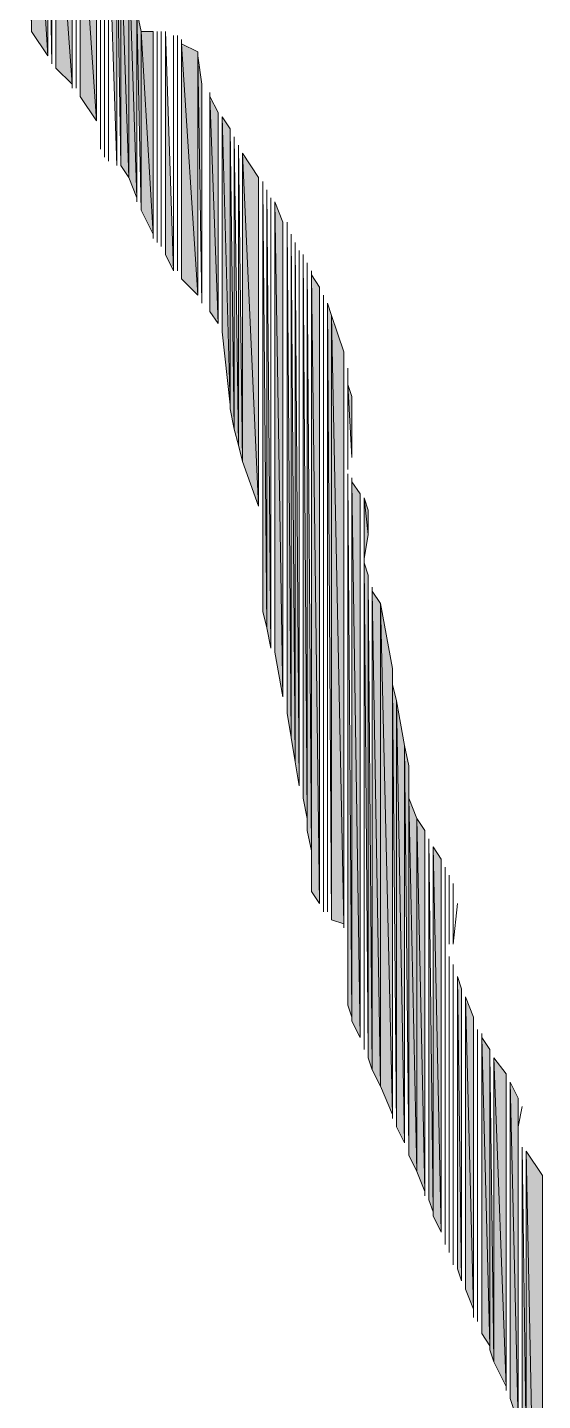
# Model space of a CAD drawing. Header units: millimetres. Extents: x -30643 to 86172, y -19411 to 63186.
# Drawn here: x 83584.9 to 83674.3, y -370.2 to -132 of the extents above; entities that cross this region are included whole.
import ezdxf

# ---------------------------------------------------------------- set-up
doc = ezdxf.new("R2010")
doc.units = ezdxf.units.MM

msp = doc.modelspace()

# ---------------------------------------------------------------- hatches: boundary and pattern name
h = msp.add_hatch(color=0)
h.dxf.hatch_style = 2
h.paths.add_polyline_path([(83585.64, -132.68), (83585.64, -90.46), (83584.94, -87.64)])
h = msp.add_hatch(color=0)
h.dxf.hatch_style = 2
h.paths.add_polyline_path([(83585.64, -132.68), (83588.45, -136.9), (83585.64, -91.16)])
h = msp.add_hatch(color=0)
h.dxf.hatch_style = 2
h.paths.add_polyline_path([(83588.45, -136.9), (83588.45, -98.9), (83585.64, -91.16)])
h = msp.add_hatch(color=0)
h.dxf.hatch_style = 2
h.paths.add_polyline_path([(83589.16, -138.31), (83589.16, -101.72), (83588.45, -98.9)])
h = msp.add_hatch(color=0)
h.dxf.hatch_style = 2
h.paths.add_polyline_path([(83589.86, -139.01), (83592.68, -141.82), (83589.86, -102.42)])
h = msp.add_hatch(color=0)
h.dxf.hatch_style = 2
h.paths.add_polyline_path([(83592.68, -141.82), (83592.68, -105.23), (83589.86, -102.42)])
h = msp.add_hatch(color=0)
h.dxf.hatch_style = 2
h.paths.add_polyline_path([(83594.08, -143.94), (83596.9, -148.16), (83594.08, -106.64)])
h = msp.add_hatch(color=0)
h.dxf.hatch_style = 2
h.paths.add_polyline_path([(83596.9, -148.16), (83596.9, -110.16), (83594.08, -106.64)])
h = msp.add_hatch(color=0)
h.dxf.hatch_style = 2
h.paths.add_polyline_path([(83600.42, -155.9), (83600.42, -115.09), (83599.01, -112.97)])
h = msp.add_hatch(color=0)
h.dxf.hatch_style = 2
h.paths.add_polyline_path([(83601.12, -155.9), (83601.12, -117.2), (83600.42, -115.09)])
h = msp.add_hatch(color=0)
h.dxf.hatch_style = 2
h.paths.add_polyline_path([(83601.12, -155.9), (83602.53, -158.01), (83601.12, -117.2)])
h = msp.add_hatch(color=0)
h.dxf.hatch_style = 2
h.paths.add_polyline_path([(83602.53, -158.01), (83602.53, -119.31), (83601.12, -117.2)])
h = msp.add_hatch(color=0)
h.dxf.hatch_style = 2
h.paths.add_polyline_path([(83602.53, -158.01), (83603.93, -161.53), (83602.53, -119.31)])
h = msp.add_hatch(color=0)
h.dxf.hatch_style = 2
h.paths.add_polyline_path([(83603.93, -161.53), (83603.93, -126.34), (83602.53, -119.31)])
h = msp.add_hatch(color=0)
h.dxf.hatch_style = 2
h.paths.add_polyline_path([(83603.93, -162.23), (83603.93, -129.16), (83603.93, -126.34)])
h = msp.add_hatch(color=0)
h.dxf.hatch_style = 2
h.paths.add_polyline_path([(83604.64, -163.64), (83604.64, -132.68), (83603.93, -129.16)])
h = msp.add_hatch(color=0)
h.dxf.hatch_style = 2
h.paths.add_polyline_path([(83604.64, -163.64), (83606.75, -167.86), (83604.64, -132.68)])
h = msp.add_hatch(color=0)
h.dxf.hatch_style = 2
h.paths.add_polyline_path([(83606.75, -167.86), (83606.75, -132.68), (83604.64, -132.68)])
h = msp.add_hatch(color=0)
h.dxf.hatch_style = 2
h.paths.add_polyline_path([(83608.86, -171.38), (83610.27, -174.19), (83608.86, -132.68)])
h = msp.add_hatch(color=0)
h.dxf.hatch_style = 2
h.paths.add_polyline_path([(83611.67, -175.6), (83614.49, -178.42), (83611.67, -134.79)])
h = msp.add_hatch(color=0)
h.dxf.hatch_style = 2
h.paths.add_polyline_path([(83614.49, -178.42), (83614.49, -136.2), (83611.67, -134.79)])
h = msp.add_hatch(color=0)
h.dxf.hatch_style = 2
h.paths.add_polyline_path([(83615.19, -179.82), (83615.19, -141.82), (83614.49, -136.9)])
h = msp.add_hatch(color=0)
h.dxf.hatch_style = 2
h.paths.add_polyline_path([(83616.6, -181.23), (83618.01, -183.34), (83616.6, -143.94)])
h = msp.add_hatch(color=0)
h.dxf.hatch_style = 2
h.paths.add_polyline_path([(83618.01, -183.34), (83618.01, -146.75), (83616.6, -143.94)])
h = msp.add_hatch(color=0)
h.dxf.hatch_style = 2
h.paths.add_polyline_path([(83618.71, -184.75), (83620.12, -197.42), (83618.71, -147.45)])
h = msp.add_hatch(color=0)
h.dxf.hatch_style = 2
h.paths.add_polyline_path([(83620.12, -197.42), (83620.12, -149.57), (83618.71, -147.45)])
h = msp.add_hatch(color=0)
h.dxf.hatch_style = 2
h.paths.add_polyline_path([(83620.12, -198.12), (83620.82, -201.64), (83620.12, -149.57)])
h = msp.add_hatch(color=0)
h.dxf.hatch_style = 2
h.paths.add_polyline_path([(83620.82, -201.64), (83621.53, -204.45), (83620.82, -150.97)])
h = msp.add_hatch(color=0)
h.dxf.hatch_style = 2
h.paths.add_polyline_path([(83621.53, -204.45), (83622.23, -207.27), (83621.53, -152.38)])
h = msp.add_hatch(color=0)
h.dxf.hatch_style = 2
h.paths.add_polyline_path([(83622.23, -207.27), (83625.04, -215.01), (83622.23, -153.79)])
h = msp.add_hatch(color=0)
h.dxf.hatch_style = 2
h.paths.add_polyline_path([(83625.04, -215.01), (83625.04, -158.01), (83622.23, -153.79)])
h = msp.add_hatch(color=0)
h.dxf.hatch_style = 2
h.paths.add_polyline_path([(83625.75, -233.3), (83626.45, -236.12), (83625.75, -159.42)])
h = msp.add_hatch(color=0)
h.dxf.hatch_style = 2
h.paths.add_polyline_path([(83626.45, -236.12), (83627.16, -239.64), (83626.45, -160.12)])
h = msp.add_hatch(color=0)
h.dxf.hatch_style = 2
h.paths.add_polyline_path([(83627.86, -240.34), (83629.27, -248.08), (83627.86, -162.23)])
h = msp.add_hatch(color=0)
h.dxf.hatch_style = 2
h.paths.add_polyline_path([(83629.27, -248.08), (83629.27, -165.75), (83627.86, -162.23)])
h = msp.add_hatch(color=0)
h.dxf.hatch_style = 2
h.paths.add_polyline_path([(83629.97, -248.78), (83629.97, -250.9), (83629.97, -165.75)])
h = msp.add_hatch(color=0)
h.dxf.hatch_style = 2
h.paths.add_polyline_path([(83629.97, -250.9), (83630.67, -255.12), (83629.97, -166.45)])
h = msp.add_hatch(color=0)
h.dxf.hatch_style = 2
h.paths.add_polyline_path([(83630.67, -255.12), (83631.38, -259.34), (83630.67, -167.86)])
h = msp.add_hatch(color=0)
h.dxf.hatch_style = 2
h.paths.add_polyline_path([(83631.38, -259.34), (83632.08, -263.56), (83631.38, -169.27)])
h = msp.add_hatch(color=0)
h.dxf.hatch_style = 2
h.paths.add_polyline_path([(83632.79, -265.67), (83633.49, -269.19), (83632.79, -171.38)])
h = msp.add_hatch(color=0)
h.dxf.hatch_style = 2
h.paths.add_polyline_path([(83633.49, -269.19), (83633.49, -271.3), (83633.49, -172.79)])
h = msp.add_hatch(color=0)
h.dxf.hatch_style = 2
h.paths.add_polyline_path([(83633.49, -271.3), (83634.19, -274.82), (83633.49, -173.49)])
h = msp.add_hatch(color=0)
h.dxf.hatch_style = 2
h.paths.add_polyline_path([(83634.19, -276.23), (83634.19, -281.86), (83634.19, -174.9)])
h = msp.add_hatch(color=0)
h.dxf.hatch_style = 2
h.paths.add_polyline_path([(83634.19, -281.86), (83635.6, -283.97), (83634.19, -174.9)])
h = msp.add_hatch(color=0)
h.dxf.hatch_style = 2
h.paths.add_polyline_path([(83635.6, -283.97), (83635.6, -177.01), (83634.19, -174.9)])
h = msp.add_hatch(color=0)
h.dxf.hatch_style = 2
h.paths.add_polyline_path([(83637.71, -286.78), (83637.71, -181.93), (83637.01, -179.82)])
h = msp.add_hatch(color=0)
h.dxf.hatch_style = 2
h.paths.add_polyline_path([(83637.71, -286.78), (83639.82, -287.49), (83637.71, -181.93)])
h = msp.add_hatch(color=0)
h.dxf.hatch_style = 2
h.paths.add_polyline_path([(83639.82, -287.49), (83639.82, -188.27), (83637.71, -181.93)])
h = msp.add_hatch(color=0)
h.dxf.hatch_style = 2
h.paths.add_polyline_path([(83639.82, -288.19), (83639.82, -190.38), (83639.82, -188.27)])
h = msp.add_hatch(color=0)
h.dxf.hatch_style = 2
h.paths.add_polyline_path([(83640.53, -206.56), (83640.53, -193.9), (83640.53, -191.79)])
h = msp.add_hatch(color=0)
h.dxf.hatch_style = 2
h.paths.add_polyline_path([(83641.23, -206.56), (83641.23, -196.01), (83640.53, -193.9)])
h = msp.add_hatch(color=0)
h.dxf.hatch_style = 2
h.paths.add_polyline_path([(83640.53, -299.45), (83640.53, -301.56), (83640.53, -209.38)])
h = msp.add_hatch(color=0)
h.dxf.hatch_style = 2
h.paths.add_polyline_path([(83640.53, -301.56), (83641.23, -303.67), (83640.53, -210.08)])
h = msp.add_hatch(color=0)
h.dxf.hatch_style = 2
h.paths.add_polyline_path([(83641.23, -304.37), (83642.64, -307.19), (83641.23, -210.79)])
h = msp.add_hatch(color=0)
h.dxf.hatch_style = 2
h.paths.add_polyline_path([(83642.64, -307.19), (83642.64, -212.9), (83641.23, -210.79)])
h = msp.add_hatch(color=0)
h.dxf.hatch_style = 2
h.paths.add_polyline_path([(83643.34, -224.16), (83644.04, -219.93), (83643.34, -213.6)])
h = msp.add_hatch(color=0)
h.dxf.hatch_style = 2
h.paths.add_polyline_path([(83644.04, -219.93), (83644.04, -215.71), (83643.34, -213.6)])
h = msp.add_hatch(color=0)
h.dxf.hatch_style = 2
h.paths.add_polyline_path([(83644.04, -219.93), (83644.04, -217.82), (83644.04, -215.71)])
h = msp.add_hatch(color=0)
h.dxf.hatch_style = 2
h.paths.add_polyline_path([(83625.75, -233.3), (83625.75, -217.82), (83625.75, -222.04)])
h = msp.add_hatch(color=0)
h.dxf.hatch_style = 2
h.paths.add_polyline_path([(83625.75, -231.9), (83625.75, -222.04), (83625.75, -229.78)])
h = msp.add_hatch(color=0)
h.dxf.hatch_style = 2
h.paths.add_polyline_path([(83644.04, -310), (83644.04, -226.97), (83643.34, -224.86)])
h = msp.add_hatch(color=0)
h.dxf.hatch_style = 2
h.paths.add_polyline_path([(83644.04, -310.71), (83644.75, -312.82), (83644.04, -227.67)])
h = msp.add_hatch(color=0)
h.dxf.hatch_style = 2
h.paths.add_polyline_path([(83644.75, -312.82), (83646.16, -315.63), (83644.75, -229.78)])
h = msp.add_hatch(color=0)
h.dxf.hatch_style = 2
h.paths.add_polyline_path([(83646.16, -315.63), (83646.16, -231.9), (83644.75, -229.78)])
h = msp.add_hatch(color=0)
h.dxf.hatch_style = 2
h.paths.add_polyline_path([(83646.16, -315.63), (83648.27, -320.56), (83646.16, -231.9)])
h = msp.add_hatch(color=0)
h.dxf.hatch_style = 2
h.paths.add_polyline_path([(83648.27, -320.56), (83648.27, -243.15), (83646.16, -231.9)])
h = msp.add_hatch(color=0)
h.dxf.hatch_style = 2
h.paths.add_polyline_path([(83648.27, -321.26), (83648.27, -245.97), (83648.27, -243.15)])
h = msp.add_hatch(color=0)
h.dxf.hatch_style = 2
h.paths.add_polyline_path([(83648.97, -322.67), (83648.97, -248.78), (83648.27, -245.97)])
h = msp.add_hatch(color=0)
h.dxf.hatch_style = 2
h.paths.add_polyline_path([(83648.97, -322.67), (83650.38, -325.49), (83648.97, -248.78)])
h = msp.add_hatch(color=0)
h.dxf.hatch_style = 2
h.paths.add_polyline_path([(83650.38, -325.49), (83650.38, -256.52), (83648.97, -248.78)])
h = msp.add_hatch(color=0)
h.dxf.hatch_style = 2
h.paths.add_polyline_path([(83651.08, -326.89), (83651.08, -260.04), (83650.38, -256.52)])
h = msp.add_hatch(color=0)
h.dxf.hatch_style = 2
h.paths.add_polyline_path([(83651.08, -327.6), (83651.08, -265.67), (83651.08, -260.04)])
h = msp.add_hatch(color=0)
h.dxf.hatch_style = 2
h.paths.add_polyline_path([(83651.08, -327.6), (83652.49, -330.41), (83651.08, -265.67)])
h = msp.add_hatch(color=0)
h.dxf.hatch_style = 2
h.paths.add_polyline_path([(83652.49, -330.41), (83652.49, -269.19), (83651.08, -265.67)])
h = msp.add_hatch(color=0)
h.dxf.hatch_style = 2
h.paths.add_polyline_path([(83652.49, -330.41), (83653.9, -333.93), (83652.49, -269.19)])
h = msp.add_hatch(color=0)
h.dxf.hatch_style = 2
h.paths.add_polyline_path([(83653.9, -333.93), (83653.9, -271.3), (83652.49, -269.19)])
h = msp.add_hatch(color=0)
h.dxf.hatch_style = 2
h.paths.add_polyline_path([(83654.6, -335.34), (83655.3, -337.45), (83654.6, -272.71)])
h = msp.add_hatch(color=0)
h.dxf.hatch_style = 2
h.paths.add_polyline_path([(83655.3, -338.15), (83656.71, -340.97), (83655.3, -274.12)])
h = msp.add_hatch(color=0)
h.dxf.hatch_style = 2
h.paths.add_polyline_path([(83656.71, -340.97), (83656.71, -276.23), (83655.3, -274.12)])
h = msp.add_hatch(color=0)
h.dxf.hatch_style = 2
h.paths.add_polyline_path([(83658.82, -291), (83658.82, -282.56), (83658.82, -280.45)])
h = msp.add_hatch(color=0)
h.dxf.hatch_style = 2
h.paths.add_polyline_path([(83659.53, -347.3), (83660.23, -349.41), (83659.53, -296.63)])
h = msp.add_hatch(color=0)
h.dxf.hatch_style = 2
h.paths.add_polyline_path([(83660.23, -349.41), (83660.23, -298.75), (83659.53, -296.63)])
h = msp.add_hatch(color=0)
h.dxf.hatch_style = 2
h.paths.add_polyline_path([(83660.93, -350.82), (83662.34, -354.34), (83660.93, -300.15)])
h = msp.add_hatch(color=0)
h.dxf.hatch_style = 2
h.paths.add_polyline_path([(83662.34, -354.34), (83662.34, -303.67), (83660.93, -300.15)])
h = msp.add_hatch(color=0)
h.dxf.hatch_style = 2
h.paths.add_polyline_path([(83663.75, -358.56), (83665.15, -360.67), (83663.75, -307.19)])
h = msp.add_hatch(color=0)
h.dxf.hatch_style = 2
h.paths.add_polyline_path([(83665.15, -360.67), (83665.15, -309.3), (83663.75, -307.19)])
h = msp.add_hatch(color=0)
h.dxf.hatch_style = 2
h.paths.add_polyline_path([(83665.15, -361.37), (83665.86, -363.48), (83665.15, -310)])
h = msp.add_hatch(color=0)
h.dxf.hatch_style = 2
h.paths.add_polyline_path([(83665.86, -363.48), (83667.97, -367.71), (83665.86, -310.71)])
h = msp.add_hatch(color=0)
h.dxf.hatch_style = 2
h.paths.add_polyline_path([(83667.97, -367.71), (83667.97, -313.52), (83665.86, -310.71)])
h = msp.add_hatch(color=0)
h.dxf.hatch_style = 2
h.paths.add_polyline_path([(83668.67, -369.82), (83670.08, -374.04), (83668.67, -314.93)])
h = msp.add_hatch(color=0)
h.dxf.hatch_style = 2
h.paths.add_polyline_path([(83670.08, -374.04), (83670.08, -317.74), (83668.67, -314.93)])
h = msp.add_hatch(color=0)
h.dxf.hatch_style = 2
h.paths.add_polyline_path([(83670.78, -375.45), (83671.49, -377.56), (83670.78, -326.19)])
h = msp.add_hatch(color=0)
h.dxf.hatch_style = 2
h.paths.add_polyline_path([(83671.49, -467.63), (83674.3, -466.22), (83671.49, -326.89)])
h = msp.add_hatch(color=0)
h.dxf.hatch_style = 2
h.paths.add_polyline_path([(83674.3, -466.22), (83674.3, -331.11), (83671.49, -326.89)])

# ---------------------------------------------------------------- linework, layer by layer
at = {"color": 0, "lineweight": 0}
for points in [[(83585.64, -132.68), (83585.64, -90.46), (83584.94, -87.64)], [(83585.64, -132.68), (83585.64, -90.46)], [(83585.64, -132.68), (83585.64, -91.16)], [(83585.64, -132.68), (83585.64, -91.16)], [(83585.64, -132.68), (83585.64, -91.16)], [(83585.64, -132.68), (83588.45, -136.9), (83585.64, -91.16)], [(83588.45, -136.9), (83588.45, -98.9), (83585.64, -91.16)], [(83588.45, -136.9), (83588.45, -98.9)], [(83589.16, -138.31), (83589.16, -101.72), (83588.45, -98.9)], [(83589.16, -138.31), (83589.16, -101.72)], [(83589.86, -139.01), (83589.86, -102.42)], [(83589.86, -139.01), (83589.86, -102.42)], [(83589.86, -139.01), (83589.86, -102.42)], [(83589.86, -139.01), (83592.68, -141.82), (83589.86, -102.42)], [(83592.68, -141.82), (83592.68, -105.23), (83589.86, -102.42)], [(83592.68, -141.82), (83592.68, -105.23)], [(83592.68, -142.53), (83592.68, -105.94)], [(83592.68, -142.53), (83592.68, -105.94)], [(83593.38, -142.53), (83593.38, -105.94)], [(83593.38, -142.53), (83593.38, -105.94)], [(83594.08, -143.94), (83594.08, -106.64)], [(83594.08, -143.94), (83596.9, -148.16), (83594.08, -106.64)], [(83596.9, -148.16), (83596.9, -110.16), (83594.08, -106.64)], [(83596.9, -148.16), (83596.9, -110.16)], [(83596.9, -148.16), (83596.9, -110.16)], [(83596.9, -148.16), (83596.9, -110.16)], [(83596.9, -148.16), (83596.9, -110.16)], [(83596.9, -148.16), (83596.9, -110.16)], [(83597.6, -148.86), (83597.6, -110.86)], [(83597.6, -153.08), (83597.6, -110.86)], [(83598.3, -154.49), (83598.3, -111.57)], [(83598.3, -154.49), (83598.3, -111.57)], [(83599.01, -155.19), (83599.01, -112.27)], [(83599.01, -155.19), (83599.01, -112.27)], [(83599.01, -155.19), (83599.01, -112.97)], [(83599.01, -155.19), (83599.01, -112.97)], [(83600.42, -155.9), (83600.42, -115.09), (83599.01, -112.97)], [(83600.42, -155.9), (83600.42, -115.09)], [(83601.12, -155.9), (83601.12, -117.2), (83600.42, -115.09)], [(83601.12, -155.9), (83602.53, -158.01), (83601.12, -117.2)], [(83602.53, -158.01), (83602.53, -119.31), (83601.12, -117.2)], [(83602.53, -158.01), (83603.93, -161.53), (83602.53, -119.31)], [(83603.93, -161.53), (83603.93, -126.34), (83602.53, -119.31)], [(83603.93, -161.53), (83603.93, -126.34)], [(83603.93, -162.23), (83603.93, -129.16), (83603.93, -126.34)], [(83603.93, -162.23), (83603.93, -129.16)], [(83604.64, -163.64), (83604.64, -132.68), (83603.93, -129.16)], [(83604.64, -163.64), (83606.75, -167.86), (83604.64, -132.68)], [(83606.75, -167.86), (83606.75, -132.68), (83604.64, -132.68)], [(83606.75, -167.86), (83606.75, -132.68)], [(83606.75, -167.86), (83606.75, -132.68)], [(83606.75, -167.86), (83606.75, -132.68)], [(83606.75, -168.56), (83606.75, -132.68)], [(83606.75, -168.56), (83606.75, -132.68)], [(83607.45, -168.56), (83607.45, -132.68)], [(83607.45, -168.56), (83607.45, -132.68)], [(83607.45, -169.27), (83607.45, -132.68)], [(83607.45, -169.27), (83607.45, -132.68)], [(83608.16, -169.97), (83608.16, -132.68)], [(83608.16, -169.97), (83608.16, -132.68)], [(83608.86, -170.68), (83608.86, -132.68)], [(83608.86, -170.68), (83608.86, -132.68)], [(83608.86, -171.38), (83608.86, -132.68)], [(83608.86, -171.38), (83610.27, -174.19), (83608.86, -132.68)], [(83610.27, -174.19), (83610.27, -133.38)], [(83610.27, -174.19), (83610.27, -133.38)], [(83610.97, -174.19), (83610.97, -133.38)], [(83610.97, -174.19), (83610.97, -133.38)], [(83611.67, -175.6), (83611.67, -134.08)], [(83611.67, -175.6), (83611.67, -134.08)], [(83611.67, -175.6), (83611.67, -134.79)], [(83611.67, -175.6), (83614.49, -178.42), (83611.67, -134.79)], [(83614.49, -178.42), (83614.49, -136.2), (83611.67, -134.79)], [(83614.49, -178.42), (83614.49, -136.2)], [(83614.49, -178.42), (83614.49, -136.9)], [(83614.49, -178.42), (83614.49, -136.9)], [(83614.49, -178.42), (83614.49, -136.9)], [(83614.49, -178.42), (83614.49, -136.9)], [(83615.19, -179.82), (83615.19, -141.82), (83614.49, -136.9)], [(83615.19, -179.82), (83615.19, -141.82)], [(83616.6, -181.23), (83616.6, -143.23)], [(83616.6, -181.23), (83616.6, -143.23)], [(83616.6, -181.23), (83616.6, -143.94)], [(83616.6, -181.23), (83618.01, -183.34), (83616.6, -143.94)], [(83618.01, -183.34), (83618.01, -146.75), (83616.6, -143.94)], [(83618.01, -183.34), (83618.01, -146.75)], [(83618.71, -184.75), (83618.71, -147.45)], [(83618.71, -184.75), (83620.12, -197.42), (83618.71, -147.45)], [(83620.12, -197.42), (83620.12, -149.57), (83618.71, -147.45)], [(83597.6, -153.08), (83597.6, -148.86)], [(83620.12, -197.42), (83620.12, -149.57)], [(83620.12, -198.12), (83620.12, -149.57)], [(83620.12, -198.12), (83620.82, -201.64), (83620.12, -149.57)], [(83620.82, -201.64), (83620.82, -150.97)], [(83620.82, -201.64), (83621.53, -204.45), (83620.82, -150.97)], [(83621.53, -204.45), (83621.53, -152.38)], [(83621.53, -204.45), (83622.23, -207.27), (83621.53, -152.38)], [(83622.23, -207.27), (83622.23, -153.79)], [(83622.23, -207.27), (83625.04, -215.01), (83622.23, -153.79)], [(83625.04, -215.01), (83625.04, -158.01), (83622.23, -153.79)], [(83625.04, -215.01), (83625.04, -158.01)], [(83625.75, -216.41), (83625.75, -158.71)], [(83625.75, -216.41), (83625.75, -158.71)], [(83625.75, -217.12), (83625.75, -159.42)], [(83625.75, -217.12), (83625.75, -159.42)], [(83625.75, -217.82), (83625.75, -159.42)], [(83625.75, -233.3), (83626.45, -236.12), (83625.75, -159.42)], [(83626.45, -236.12), (83626.45, -160.12)], [(83626.45, -236.12), (83627.16, -239.64), (83626.45, -160.12)], [(83627.16, -239.64), (83627.16, -161.53)], [(83627.16, -239.64), (83627.16, -161.53)], [(83627.86, -240.34), (83627.86, -162.23)], [(83627.86, -240.34), (83629.27, -248.08), (83627.86, -162.23)], [(83629.27, -248.08), (83629.27, -165.75), (83627.86, -162.23)], [(83629.27, -248.08), (83629.27, -165.75)], [(83629.97, -248.08), (83629.97, -165.75)], [(83629.97, -248.08), (83629.97, -165.75)], [(83629.97, -248.08), (83629.97, -165.75)], [(83629.97, -248.08), (83629.97, -165.75)], [(83629.97, -248.78), (83629.97, -165.75)], [(83629.97, -248.78), (83629.97, -250.9), (83629.97, -165.75)], [(83629.97, -250.9), (83629.97, -166.45)], [(83629.97, -250.9), (83630.67, -255.12), (83629.97, -166.45)], [(83630.67, -255.12), (83630.67, -167.86)], [(83630.67, -255.12), (83631.38, -259.34), (83630.67, -167.86)], [(83631.38, -259.34), (83631.38, -169.27)], [(83631.38, -259.34), (83632.08, -263.56), (83631.38, -169.27)], [(83632.08, -263.56), (83632.08, -170.68)], [(83632.08, -263.56), (83632.08, -170.68)], [(83632.79, -264.97), (83632.79, -171.38)], [(83632.79, -264.97), (83632.79, -171.38)], [(83632.79, -265.67), (83632.79, -171.38)], [(83632.79, -265.67), (83633.49, -269.19), (83632.79, -171.38)], [(83633.49, -269.19), (83633.49, -172.79)], [(83633.49, -269.19), (83633.49, -271.3), (83633.49, -172.79)], [(83633.49, -271.3), (83633.49, -173.49)], [(83633.49, -271.3), (83633.49, -173.49)], [(83633.49, -271.3), (83633.49, -173.49)], [(83633.49, -271.3), (83634.19, -274.82), (83633.49, -173.49)], [(83634.19, -274.82), (83634.19, -174.19)], [(83634.19, -274.82), (83634.19, -174.19)], [(83634.19, -276.23), (83634.19, -174.9)], [(83634.19, -276.23), (83634.19, -174.9)], [(83634.19, -276.23), (83634.19, -174.9)], [(83634.19, -276.23), (83634.19, -281.86), (83634.19, -174.9)], [(83634.19, -281.86), (83634.19, -174.9)], [(83634.19, -281.86), (83635.6, -283.97), (83634.19, -174.9)], [(83635.6, -283.97), (83635.6, -177.01), (83634.19, -174.9)], [(83635.6, -283.97), (83635.6, -177.01)], [(83636.3, -285.38), (83636.3, -178.42)], [(83636.3, -285.38), (83636.3, -178.42)], [(83637.01, -285.38), (83637.01, -179.82)], [(83637.01, -285.38), (83637.01, -179.82)], [(83637.71, -286.78), (83637.71, -181.93), (83637.01, -179.82)], [(83637.71, -286.78), (83637.71, -181.93)], [(83637.71, -286.78), (83637.71, -181.93)], [(83637.71, -286.78), (83639.82, -287.49), (83637.71, -181.93)], [(83639.82, -287.49), (83639.82, -188.27), (83637.71, -181.93)], [(83639.82, -287.49), (83639.82, -188.27)], [(83639.82, -288.19), (83639.82, -190.38), (83639.82, -188.27)], [(83639.82, -288.19), (83639.82, -190.38)], [(83639.82, -288.19), (83639.82, -190.38)], [(83639.82, -208.67), (83639.82, -190.38)], [(83640.53, -208.67), (83640.53, -191.08)], [(83640.53, -208.67), (83640.53, -191.08)], [(83640.53, -208.67), (83640.53, -191.08)], [(83640.53, -208.67), (83640.53, -191.08)], [(83640.53, -207.97), (83640.53, -191.79)], [(83640.53, -207.97), (83640.53, -191.79)], [(83640.53, -206.56), (83640.53, -193.9), (83640.53, -191.79)], [(83640.53, -206.56), (83640.53, -193.9)], [(83641.23, -206.56), (83641.23, -196.01), (83640.53, -193.9)], [(83641.23, -206.56), (83641.23, -196.01)], [(83641.23, -206.56), (83641.23, -196.01)], [(83641.23, -206.56), (83641.23, -196.01)], [(83641.23, -205.86), (83641.23, -197.42)], [(83641.23, -205.86), (83641.23, -197.42)], [(83639.82, -288.19), (83639.82, -208.67)], [(83640.53, -288.19), (83640.53, -209.38)], [(83640.53, -288.19), (83640.53, -209.38)], [(83640.53, -288.19), (83640.53, -209.38)], [(83640.53, -298.75), (83640.53, -209.38)], [(83640.53, -299.45), (83640.53, -209.38)], [(83640.53, -299.45), (83640.53, -301.56), (83640.53, -209.38)], [(83640.53, -301.56), (83640.53, -210.08)], [(83640.53, -301.56), (83641.23, -303.67), (83640.53, -210.08)], [(83641.23, -303.67), (83641.23, -210.08)], [(83641.23, -303.67), (83641.23, -210.08)], [(83641.23, -303.67), (83641.23, -210.08)], [(83641.23, -303.67), (83641.23, -210.08)], [(83641.23, -304.37), (83641.23, -210.79)], [(83641.23, -304.37), (83642.64, -307.19), (83641.23, -210.79)], [(83642.64, -307.19), (83642.64, -212.9), (83641.23, -210.79)], [(83642.64, -307.19), (83642.64, -212.9)], [(83643.34, -308.6), (83643.34, -213.6)], [(83643.34, -224.86), (83643.34, -213.6)], [(83643.34, -224.16), (83643.34, -213.6)], [(83643.34, -224.16), (83644.04, -219.93), (83643.34, -213.6)], [(83644.04, -219.93), (83644.04, -215.71), (83643.34, -213.6)], [(83644.04, -219.93), (83644.04, -217.82), (83644.04, -215.71)], [(83644.04, -217.82), (83644.04, -215.71)], [(83644.04, -217.82), (83644.04, -215.71)], [(83625.75, -233.3), (83625.75, -217.82), (83625.75, -222.04)], [(83625.75, -231.9), (83625.75, -222.04), (83625.75, -229.78)], [(83625.75, -231.9), (83625.75, -222.04)], [(83643.34, -308.6), (83643.34, -224.86)], [(83643.34, -309.3), (83643.34, -224.86)], [(83643.34, -309.3), (83643.34, -224.86)], [(83644.04, -310), (83644.04, -226.97), (83643.34, -224.86)], [(83644.04, -310), (83644.04, -226.97)], [(83644.04, -310), (83644.04, -227.67)], [(83644.04, -310), (83644.04, -227.67)], [(83644.04, -310.71), (83644.04, -227.67)], [(83644.04, -310.71), (83644.75, -312.82), (83644.04, -227.67)], [(83644.75, -312.82), (83644.75, -229.08)], [(83644.75, -312.82), (83644.75, -229.08)], [(83644.75, -312.82), (83644.75, -229.78)], [(83644.75, -312.82), (83646.16, -315.63), (83644.75, -229.78)], [(83646.16, -315.63), (83646.16, -231.9), (83644.75, -229.78)], [(83646.16, -315.63), (83648.27, -320.56), (83646.16, -231.9)], [(83648.27, -320.56), (83648.27, -243.15), (83646.16, -231.9)], [(83648.27, -320.56), (83648.27, -243.15)], [(83648.27, -321.26), (83648.27, -245.97), (83648.27, -243.15)], [(83648.27, -321.26), (83648.27, -245.97)], [(83648.97, -322.67), (83648.97, -248.78), (83648.27, -245.97)], [(83648.97, -322.67), (83650.38, -325.49), (83648.97, -248.78)], [(83650.38, -325.49), (83650.38, -256.52), (83648.97, -248.78)], [(83650.38, -325.49), (83650.38, -256.52)], [(83651.08, -326.89), (83651.08, -260.04), (83650.38, -256.52)], [(83651.08, -326.89), (83651.08, -260.04)], [(83651.08, -327.6), (83651.08, -265.67), (83651.08, -260.04)], [(83651.08, -327.6), (83652.49, -330.41), (83651.08, -265.67)], [(83652.49, -330.41), (83652.49, -269.19), (83651.08, -265.67)], [(83652.49, -330.41), (83653.9, -333.93), (83652.49, -269.19)], [(83653.9, -333.93), (83653.9, -271.3), (83652.49, -269.19)], [(83653.9, -333.93), (83653.9, -271.3)], [(83653.9, -334.63), (83653.9, -272.01)], [(83653.9, -334.63), (83653.9, -272.01)], [(83654.6, -335.34), (83654.6, -272.71)], [(83654.6, -335.34), (83655.3, -337.45), (83654.6, -272.71)], [(83655.3, -337.45), (83655.3, -274.12)], [(83655.3, -337.45), (83655.3, -274.12)], [(83655.3, -338.15), (83655.3, -274.12)], [(83655.3, -338.15), (83655.3, -274.12)], [(83655.3, -338.15), (83655.3, -274.12)], [(83655.3, -338.15), (83656.71, -340.97), (83655.3, -274.12)], [(83656.71, -340.97), (83656.71, -276.23), (83655.3, -274.12)], [(83656.71, -340.97), (83656.71, -276.23)], [(83657.41, -342.37), (83657.41, -277.63)], [(83657.41, -292.41), (83657.41, -277.63)], [(83657.41, -291.71), (83657.41, -278.34)], [(83657.41, -291.71), (83657.41, -278.34)], [(83658.12, -291), (83658.12, -279.04)], [(83658.12, -291), (83658.12, -279.04)], [(83658.12, -291), (83658.12, -279.04)], [(83658.12, -291), (83658.12, -279.04)], [(83658.82, -291), (83658.82, -280.45)], [(83658.82, -291), (83658.82, -280.45)], [(83658.82, -291), (83658.82, -282.56), (83658.82, -280.45)], [(83658.82, -291), (83659.53, -283.97)], [(83640.53, -298.75), (83640.53, -288.19)], [(83657.41, -342.37), (83657.41, -292.41)], [(83657.41, -343.08), (83657.41, -292.41)], [(83657.41, -343.08), (83657.41, -292.41)], [(83658.12, -343.78), (83658.12, -293.12)], [(83658.12, -343.78), (83658.12, -293.12)], [(83658.12, -344.48), (83658.12, -293.12)], [(83658.12, -344.48), (83658.12, -293.12)], [(83658.82, -345.89), (83658.82, -294.52)], [(83658.82, -345.89), (83658.82, -294.52)], [(83658.82, -346.6), (83658.82, -295.93)], [(83658.82, -346.6), (83658.82, -295.93)], [(83659.53, -347.3), (83659.53, -296.63)], [(83659.53, -347.3), (83660.23, -349.41), (83659.53, -296.63)], [(83660.23, -349.41), (83660.23, -298.75), (83659.53, -296.63)], [(83660.23, -349.41), (83660.23, -298.75)], [(83660.93, -350.82), (83660.93, -300.15)], [(83660.93, -350.82), (83662.34, -354.34), (83660.93, -300.15)], [(83662.34, -354.34), (83662.34, -303.67), (83660.93, -300.15)], [(83662.34, -354.34), (83662.34, -303.67)], [(83662.34, -355.74), (83662.34, -305.08)], [(83662.34, -355.74), (83662.34, -305.08)], [(83663.04, -356.45), (83663.04, -305.78)], [(83663.04, -356.45), (83663.04, -305.78)], [(83663.75, -357.85), (83663.75, -306.49)], [(83663.75, -357.85), (83663.75, -306.49)], [(83663.75, -358.56), (83663.75, -307.19)], [(83663.75, -358.56), (83665.15, -360.67), (83663.75, -307.19)], [(83665.15, -360.67), (83665.15, -309.3), (83663.75, -307.19)], [(83665.15, -360.67), (83665.15, -309.3)], [(83665.15, -361.37), (83665.15, -310)], [(83665.15, -361.37), (83665.86, -363.48), (83665.15, -310)], [(83665.86, -363.48), (83665.86, -310.71)], [(83665.86, -363.48), (83667.97, -367.71), (83665.86, -310.71)], [(83667.97, -367.71), (83667.97, -313.52), (83665.86, -310.71)], [(83667.97, -367.71), (83667.97, -313.52)], [(83667.97, -368.41), (83667.97, -314.23)], [(83667.97, -368.41), (83667.97, -314.23)], [(83668.67, -369.82), (83668.67, -314.93)], [(83668.67, -369.82), (83670.08, -374.04), (83668.67, -314.93)], [(83670.08, -374.04), (83670.08, -317.74), (83668.67, -314.93)], [(83670.08, -324.08), (83670.08, -317.74)], [(83670.08, -322.67), (83670.08, -318.45)], [(83670.08, -322.67), (83670.78, -319.15)], [(83670.08, -374.04), (83670.08, -324.08)], [(83670.08, -374.74), (83670.08, -324.78)], [(83670.08, -374.74), (83670.08, -324.78)], [(83670.78, -375.45), (83670.78, -326.19)], [(83670.78, -375.45), (83671.49, -377.56), (83670.78, -326.19)], [(83671.49, -377.56), (83671.49, -326.89)], [(83671.49, -467.63), (83671.49, -326.89)], [(83671.49, -467.63), (83671.49, -326.89)], [(83671.49, -467.63), (83674.3, -466.22), (83671.49, -326.89)], [(83674.3, -466.22), (83674.3, -331.11), (83671.49, -326.89)], [(83674.3, -466.22), (83674.3, -331.11)]]:
    msp.add_lwpolyline(points, close=True, dxfattribs=at)

doc.saveas('drawing.dxf')
